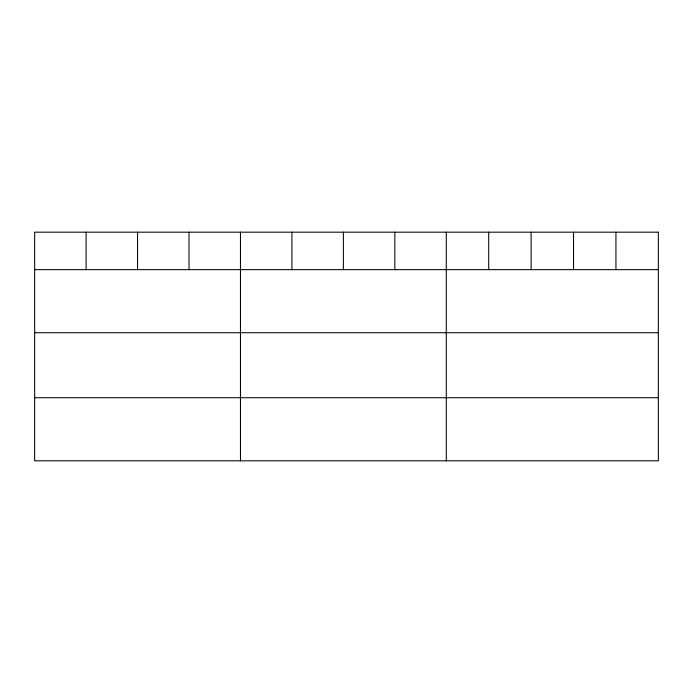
<?xml version="1.0" encoding="UTF-8"?>
<svg xmlns="http://www.w3.org/2000/svg" width="693" height="693" viewBox="0 0 693 693"><rect width="100%" height="100%" fill="white"/><g stroke="black" fill="none" stroke-linecap="round" stroke-linejoin="round"><path stroke-width="1.04" d="M34.65 269.646L658.35 269.646M34.65 332.735L658.35 332.735M34.65 397.73L658.35 397.73M615.938 232.181L615.938 269.646M573.527 232.181L573.527 269.646M531.115 232.181L531.115 269.646M488.704 232.181L488.704 269.646M446.292 232.181L446.292 460.819M394.837 232.181L394.837 269.646M343.381 232.181L343.381 269.646M291.926 232.181L291.926 269.646M240.471 232.181L240.471 460.819M189.016 232.181L189.016 269.646M137.56 232.181L137.56 269.646M86.105 232.181L86.105 269.646M658.35 232.181L34.65 232.181L34.65 460.819L658.35 460.819L658.35 232.181"/></g></svg>
